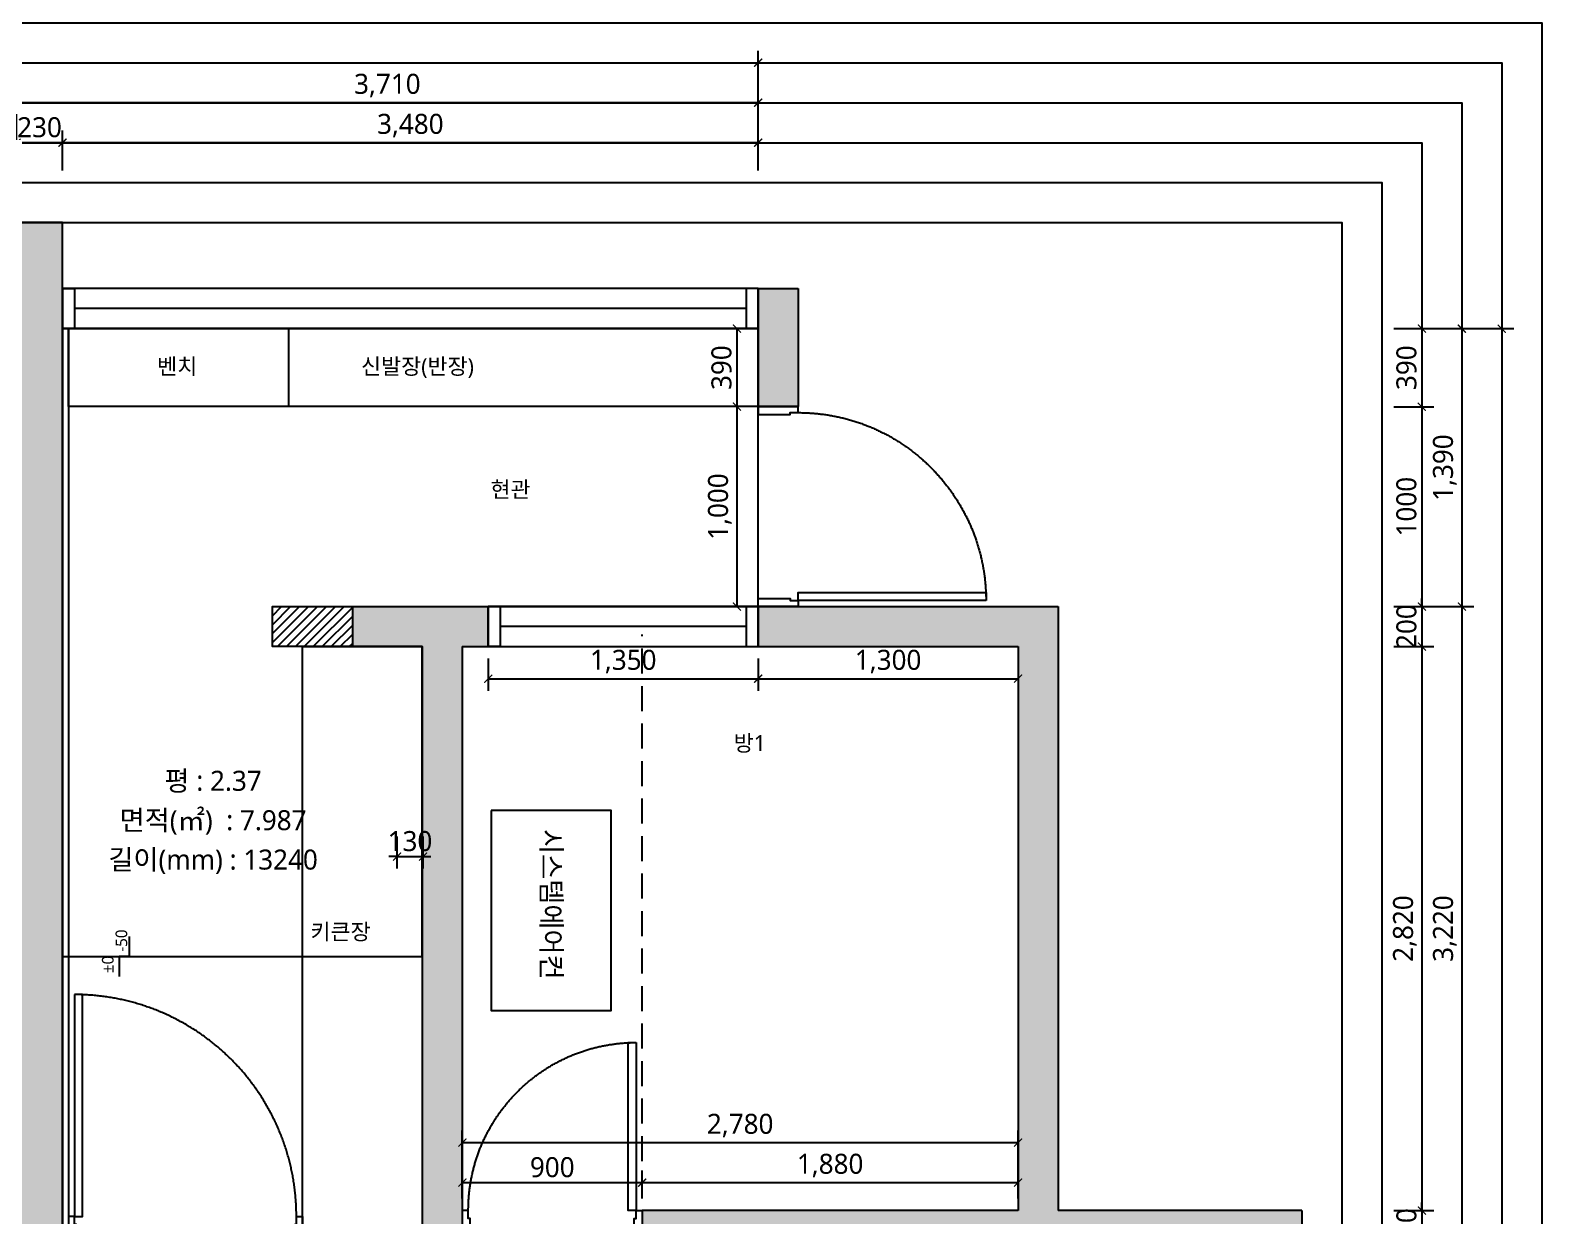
# Model space of a CAD drawing. Header units: millimetres. Extents: x 512 to 764439, y -71 to 559481.
# Drawn here: x 304605 to 312167, y 278694 to 284623 of the extents above; entities that cross this region are included whole.
import ezdxf
from ezdxf.enums import TextEntityAlignment as Align

# ---------------------------------------------------------------- set-up
doc = ezdxf.new("R2010")
doc.units = ezdxf.units.MM
doc.header["$LTSCALE"] = 50
doc.linetypes.add('CENTER2', pattern=[28.575, 19.05, -3.175, 3.175, -3.175])
doc.linetypes.add('HIDDEN2', pattern=[0.1875, 0.125, -0.0625])
for name, color, linetype in [('.', 8, 'Continuous'), ('DIM', 7, 'Continuous'), ('fur', 6, 'Continuous'), ('ha', 8, 'Continuous'), ('hid', 8, 'HIDDEN2'), ('red', 10, 'Continuous'), ('wall', 2, 'Continuous'), ('wall2', 3, 'Continuous'), ('win', 4, 'Continuous'), ('목공', 124, 'Continuous')]:
    doc.layers.add(name, color=color, linetype=linetype)
doc.layers.add('00', color=7, linetype='Continuous', lineweight=0)
doc.layers.add('text', color=7, linetype='Continuous', lineweight=0)
doc.layers.add('purge', color=190, linetype='Continuous', plot=False)
doc.styles.add('N 맑은고딕', font='malgun.ttf')
doc.styles.add('맑은 고딕', font='malgun.ttf')
doc.dimstyles.new('DH IN40', dxfattribs={"dimscale": 40, "dimtxt": 2.5, "dimasz": 1, "dimexe": 1.5, "dimexo": 1.5, "dimtad": 1, "dimdec": 7, "dimlunit": 6, "dimtxsty": '맑은 고딕', "dimblk": 'ARCHTICK', "dimcen": 2.5, "dimclrd": 256, "dimclre": 256, "dimclrt": 256, "dimadec": 0, "dimazin": 0, "dimtfac": 1, "dimtdec": 7, "dimtix": 1, "dimtmove": 0, "dimatfit": 3, "dimldrblk": 'ARCHTICK', "dimfxl": 1, "dimtfillclr": 1, "dimlwd": -1, "dimlwe": -1, "dimarcsym": 0})

# ---------------------------------------------------------------- blocks, each defined once
blk = doc.blocks.new('*U6')
at = {"layer": 'win', "linetype": 'Continuous', "transparency": 33554687}
for points in [[(30, 1140), (30, 200), (70, 200), (70, 1140)], [(0, 200), (0, 0), (40, 0), (40, 160), (30, 160), (30, 200)], [(1000, 200), (1000, 0), (960, 0), (960, 160), (970, 160), (970, 200)]]:
    blk.add_lwpolyline(points, close=True, dxfattribs=at)
at = {"layer": 'win', "linetype": 'CENTER2', "ltscale": 20, "transparency": 33554687}
blk.add_arc((30, 200), 940, 0, 90, dxfattribs=at)
blk = doc.blocks.new('*U8')
at = {"layer": 'win', "linetype": 'Continuous'}
blk.add_line((60, 100), (3420, 100), dxfattribs=at)
for points in [[(0, 0), (3480, 0), (3480, 200), (0, 200)], [(0, 0), (60, 0), (60, 200), (0, 200)], [(3480, 0), (3420, 0), (3420, 200), (3480, 200)]]:
    blk.add_lwpolyline(points, close=True, dxfattribs=at)
blk = doc.blocks.new('*U9')
at = {"layer": 'win', "linetype": 'Continuous'}
blk.add_line((60, 100), (1290, 100), dxfattribs=at)
for points in [[(0, 0), (1350, 0), (1350, 200), (0, 200)], [(0, 0), (60, 0), (60, 200), (0, 200)], [(1350, 0), (1290, 0), (1290, 200), (1350, 200)]]:
    blk.add_lwpolyline(points, close=True, dxfattribs=at)
blk = doc.blocks.new('*U770')
at = {"layer": 'win', "linetype": 'Continuous', "transparency": 33554687}
for points in [[(30, 1040), (30, 200), (70, 200), (70, 1040)], [(0, 200), (0, -30), (40, -30), (40, 160), (30, 160), (30, 200)], [(900, 200), (900, -30), (860, -30), (860, 160), (870, 160), (870, 200)]]:
    blk.add_lwpolyline(points, close=True, dxfattribs=at)
at = {"layer": 'win', "linetype": 'CENTER2', "ltscale": 20, "transparency": 33554687}
blk.add_arc((30, 200), 840, 0, 90, dxfattribs=at)
blk = doc.blocks.new('qussdfoiashfoi')
at = {"layer": 'ha', "linetype": 'Continuous'}
h = blk.add_hatch(color=256, dxfattribs=at)
h.dxf.hatch_style = 1
h.paths.add_polyline_path([(167853.5, 39235.2), (167853.5, 39565.2), (167623.5, 39565.2), (167623.5, 34425.2), (167853.5, 34425.2)])
h.paths.add_polyline_path([(166703.5, 38065.2), (165363.5, 38065.2), (165363.5, 37865.2), (166703.5, 37865.2)])
h.paths.add_polyline_path([(164463.5, 38065.2), (163453.5, 38065.2), (163453.5, 37035.2), (162123.5, 37035.2), (162123.5, 39365.2), (163323.5, 39365.2), (163323.5, 39565.2), (161923.5, 39565.2), (161923.5, 36255.2), (160823.5, 36255.2), (160823.5, 34875.2), (161023.5, 34875.2), (161023.5, 36055.2), (163483.5, 36055.2), (163483.5, 34735.2), (163253.5, 34735.2), (163253.5, 34555.2), (163513.5, 34555.2), (164353.5, 34555.2), (164353.5, 34735.2), (163653.5, 34735.2), (163653.5, 37865.2), (164463.5, 37865.2)])
h.paths.add_polyline_path([(163253.5, 36835.2), (163253.5, 36255.2), (162123.5, 36255.2), (162123.5, 36835.2)], flags=16)
h.paths.add_polyline_path([(163453.5, 33275.2), (163453.5, 33635.2), (163253.5, 33635.2), (163253.5, 33275.2), (162273.5, 33275.2), (162273.5, 33075.2), (163453.5, 33075.2)])
h.paths.add_polyline_path([(161373.5, 33275.2), (161023.5, 33275.2), (161023.5, 34315.2), (160823.5, 34315.2), (160823.5, 33275.2), (159913.5, 33275.2), (159913.5, 27845.2), (162303.5, 27845.2), (162303.5, 28905.2), (161883.5, 28905.2), (161883.5, 29425.2), (162383.5, 29425.2), (162383.5, 29625.2), (161663.5, 29625.2), (161663.5, 29425.2), (161663.5, 28045.2), (160113.5, 28045.2), (160113.5, 29425.2), (160883.5, 29425.2), (160883.5, 29625.2), (160233.5, 29625.2), (160233.5, 33075.2), (161023.5, 33075.2), (161373.5, 33075.2)])
h.paths.add_polyline_path([(164683.5, 33275.2), (164453.5, 33275.2), (164453.5, 29325.2), (164683.5, 29325.2)])
h.paths.add_polyline_path([(164683.5, 28375.2), (164483.5, 28375.2), (164483.5, 28285.2), (163813.5, 28285.2), (163813.5, 28085.2), (164483.5, 28085.2), (164483.5, 27845.2), (164683.5, 27845.2)])
h.paths.add_polyline_path([(169863.5, 32950.2), (169663.5, 32950.2), (169663.5, 29290.2), (169863.5, 29290.2), (169863.5, 29365.2), (170413.5, 29365.2), (170413.5, 29565.2), (169863.5, 29565.2)])
h.paths.add_polyline_path([(170523.5, 28245.2), (169863.5, 28245.2), (169863.5, 28400.2), (169663.5, 28400.2), (169663.5, 27845.2), (169863.5, 27845.2), (169863.5, 28045.2), (170523.5, 28045.2)])
h.paths.add_polyline_path([(174253.5, 32865.2), (174053.5, 32865.2), (174053.5, 34625.2), (172833.5, 34625.2), (172833.5, 37645.2), (171333.5, 37645.2), (171333.5, 37445.2), (172633.5, 37445.2), (172633.5, 34625.2), (170753.5, 34625.2), (170753.5, 34425.2), (170753.5, 33665.2), (170953.5, 33665.2), (170953.5, 34425.2), (173853.5, 34425.2), (173853.5, 32865.2), (173143.5, 32865.2), (170953.5, 32865.2), (170753.5, 32865.2), (170753.5, 32665.2), (174053.5, 32665.2), (174053.5, 29565.2), (172873.5, 29565.2), (172873.5, 29365.2), (174123.5, 29365.2), (174123.5, 28245.2), (172873.5, 28245.2), (172873.5, 28045.2), (174253.5, 28045.2)])
h.paths.add_polyline_path([(169853.5, 37445.2), (169983.5, 37445.2), (169983.5, 37645.2), (169303.5, 37645.2), (169303.5, 37445.2), (169653.5, 37445.2), (169653.5, 34425.2), (169853.5, 34425.2)])
h.paths.add_polyline_path([(171533.5, 39235.2), (171333.5, 39235.2), (171333.5, 38645.2), (171533.5, 38645.2)])
at = {"layer": 'hid', "ltscale": 20}
blk.add_line((170753.5, 34685.2), (170753.5, 37505.2), dxfattribs=at)
blk.add_line((170753.5, 34685.2), (170753.5, 37505.2), dxfattribs=at)
at = {"layer": 'wall'}
for p, q in [((167853.5, 39565.2), (167623.5, 39565.2)), ((167853.5, 39235.2), (167853.5, 39565.2)), ((167853.5, 39235.2), (167853.5, 34425.2)), ((171333.5, 39235.2), (171333.5, 38645.2)), ((171333.5, 39235.2), (171533.5, 39235.2)), ((171533.5, 39235.2), (171533.5, 38645.2)), ((171333.5, 38645.2), (171533.5, 38645.2)), ((169303.5, 37645.2), (169983.5, 37645.2)), ((169303.5, 37645.2), (169303.5, 37445.2)), ((169983.5, 37645.2), (169983.5, 37445.2)), ((171333.5, 37645.2), (172833.5, 37645.2)), ((171333.5, 37645.2), (171333.5, 37445.2)), ((172833.5, 37645.2), (172833.5, 34625.2)), ((169303.5, 37445.2), (169653.5, 37445.2)), ((169653.5, 37445.2), (169653.5, 34425.2)), ((169853.5, 37445.2), (169983.5, 37445.2)), ((169853.5, 37445.2), (169853.5, 34425.2)), ((169853.5, 37445.2), (169983.5, 37445.2)), ((171333.5, 37445.2), (171533.5, 37445.2)), ((171333.5, 37445.2), (172633.5, 37445.2)), ((172633.5, 37445.2), (172633.5, 34625.2)), ((172633.5, 34625.2), (170753.5, 34625.2)), ((170753.5, 34625.2), (170753.5, 34425.2)), ((174053.5, 34625.2), (172833.5, 34625.2)), ((174053.5, 34625.2), (174053.5, 32865.2))]:
    blk.add_line(p, q, dxfattribs=at)
blk = doc.blocks.new('1232144')
at = {"layer": 'red', "linetype": 'Continuous'}
blk.add_lwpolyline([(363577.2, 262665.7), (364577.2, 262665.7), (364577.2, 263265.7), (363577.2, 263265.7)], close=True, dxfattribs=at)
at = {"layer": 'text', "insert": (363669.9, 263016.7), "char_height": 100, "attachment_point": 1, "style": 'N 맑은고딕'}
blk.add_mtext_dynamic_manual_height_columns('시스템에어컨', width=3739.844, gutter_width=747, heights=[0], dxfattribs=at)
blk = doc.blocks.new('*U51')
at = {"layer": 'win', "linetype": 'Continuous', "transparency": 33554687}
for points in [[(30, 1310), (30, 200), (70, 200), (70, 1310)], [(0, 200), (0, 0), (40, 0), (40, 160), (30, 160), (30, 200)], [(1170, 200), (1170, 0), (1130, 0), (1130, 160), (1140, 160), (1140, 200)]]:
    blk.add_lwpolyline(points, close=True, dxfattribs=at)
at = {"layer": 'win', "linetype": 'CENTER2', "ltscale": 20, "transparency": 33554687}
blk.add_arc((30, 200), 1110, 0, 90, dxfattribs=at)
blk = doc.blocks.new('_ArchTick')
at = {"color": 0, "linetype": 'ByBlock', "const_width": 0.15}
blk.add_lwpolyline([(-0.5, -0.5), (0.5, 0.5)], dxfattribs=at)
blk = doc.blocks.new('*D852')
at = {"layer": 'Defpoints', "color": 0, "linetype": 'Continuous', "transparency": 16777216}
for p in [(308246.6, 282740.4), (308140, 281740.4), (308246.6, 281740.4)]:
    blk.add_point(p, dxfattribs=at)
at = {"layer": 'DIM', "transparency": 16777216}
for p, q in [((308186.6, 282740.4), (308080, 282740.4)), ((308140, 282740.4), (308140, 281740.4)), ((308186.6, 281740.4), (308080, 281740.4))]:
    blk.add_line(p, q, dxfattribs=at)
at = {"layer": 'DIM', "linetype": 'Continuous', "transparency": 16777216, "xscale": 40, "yscale": 40, "zscale": 40}
for p, rotation in [((308140, 282740.4), 90), ((308140, 281740.4), 270)]:
    blk.add_blockref('_ArchTick', p, dxfattribs=dict(at, rotation=rotation))
at = {"layer": 'DIM', "linetype": 'Continuous', "transparency": 16777216, "insert": (308054.7, 282240.4), "char_height": 100, "attachment_point": 5, "rotation": 90, "style": '맑은 고딕'}
blk.add_mtext('1,000', dxfattribs=at)
blk = doc.blocks.new('*D865')
at = {"layer": 'Defpoints', "color": 0, "linetype": 'Continuous', "transparency": 16777216}
for p in [(304766.6, 284060.4), (304536.6, 283860.4), (304766.6, 283860.4)]:
    blk.add_point(p, dxfattribs=at)
at = {"layer": 'DIM', "transparency": 16777216}
for p, q in [((304536.6, 283920.4), (304536.6, 284120.4)), ((304766.6, 283920.4), (304766.6, 284120.4)), ((304536.6, 284060.4), (304496.6, 284060.4)), ((304536.6, 284060.4), (304766.6, 284060.4)), ((304766.6, 284060.4), (304806.6, 284060.4))]:
    blk.add_line(p, q, dxfattribs=at)
at = {"layer": 'DIM', "linetype": 'Continuous', "transparency": 16777216, "xscale": 40, "yscale": 40, "zscale": 40}
blk.add_blockref('_ArchTick', (304536.6, 284060.4), dxfattribs=at)
at = {"layer": 'DIM', "linetype": 'Continuous', "transparency": 16777216, "xscale": 40, "yscale": 40, "zscale": 40, "rotation": 180}
blk.add_blockref('_ArchTick', (304766.6, 284060.4), dxfattribs=at)
at = {"layer": 'DIM', "linetype": 'Continuous', "transparency": 16777216, "insert": (304651.6, 284137), "char_height": 100, "attachment_point": 5, "style": '맑은 고딕'}
blk.add_mtext('230', dxfattribs=at)
blk = doc.blocks.new('*D866')
at = {"layer": 'Defpoints', "color": 0, "linetype": 'Continuous', "transparency": 16777216}
for p in [(308246.6, 284060.4), (304766.6, 283860.4), (308246.6, 283860.4)]:
    blk.add_point(p, dxfattribs=at)
at = {"layer": 'DIM', "transparency": 16777216}
for p, q in [((304766.6, 283920.4), (304766.6, 284120.4)), ((308246.6, 283920.4), (308246.6, 284120.4)), ((304766.6, 284060.4), (308246.6, 284060.4))]:
    blk.add_line(p, q, dxfattribs=at)
at = {"layer": 'DIM', "linetype": 'Continuous', "transparency": 16777216, "xscale": 40, "yscale": 40, "zscale": 40, "rotation": 180}
blk.add_blockref('_ArchTick', (304766.6, 284060.4), dxfattribs=at)
at = {"layer": 'DIM', "linetype": 'Continuous', "transparency": 16777216, "xscale": 40, "yscale": 40, "zscale": 40}
blk.add_blockref('_ArchTick', (308246.6, 284060.4), dxfattribs=at)
at = {"layer": 'DIM', "linetype": 'Continuous', "transparency": 16777216, "insert": (306506.6, 284145.4), "char_height": 100, "attachment_point": 5, "style": '맑은 고딕'}
blk.add_mtext('3,480', dxfattribs=at)
blk = doc.blocks.new('*D868')
at = {"layer": 'Defpoints', "color": 0, "linetype": 'Continuous', "transparency": 16777216}
for p in [(304536.6, 284260.4), (304536.6, 283860.4), (308246.6, 283860.4)]:
    blk.add_point(p, dxfattribs=at)
at = {"layer": 'DIM', "transparency": 16777216}
for p, q in [((304536.6, 283920.4), (304536.6, 284320.4)), ((308246.6, 283920.4), (308246.6, 284320.4)), ((308246.6, 284260.4), (304536.6, 284260.4))]:
    blk.add_line(p, q, dxfattribs=at)
at = {"layer": 'DIM', "linetype": 'Continuous', "transparency": 16777216, "xscale": 40, "yscale": 40, "zscale": 40, "rotation": 180}
blk.add_blockref('_ArchTick', (304536.6, 284260.4), dxfattribs=at)
at = {"layer": 'DIM', "linetype": 'Continuous', "transparency": 16777216, "xscale": 40, "yscale": 40, "zscale": 40}
blk.add_blockref('_ArchTick', (308246.6, 284260.4), dxfattribs=at)
at = {"layer": 'DIM', "linetype": 'Continuous', "transparency": 16777216, "insert": (306391.6, 284345.7), "char_height": 100, "attachment_point": 5, "style": '맑은 고딕'}
blk.add_mtext('3,710', dxfattribs=at)
blk = doc.blocks.new('*D869')
at = {"layer": 'Defpoints', "color": 0, "linetype": 'Continuous', "transparency": 16777216}
for p in [(308246.6, 284460.4), (299036.6, 283860.4), (308246.6, 283860.4)]:
    blk.add_point(p, dxfattribs=at)
at = {"layer": 'DIM', "transparency": 16777216}
for p, q in [((299036.6, 283920.4), (299036.6, 284520.4)), ((308246.6, 283920.4), (308246.6, 284520.4)), ((299036.6, 284460.4), (308246.6, 284460.4))]:
    blk.add_line(p, q, dxfattribs=at)
at = {"layer": 'DIM', "linetype": 'Continuous', "transparency": 16777216, "xscale": 40, "yscale": 40, "zscale": 40, "rotation": 180}
blk.add_blockref('_ArchTick', (299036.6, 284460.4), dxfattribs=at)
at = {"layer": 'DIM', "linetype": 'Continuous', "transparency": 16777216, "xscale": 40, "yscale": 40, "zscale": 40}
blk.add_blockref('_ArchTick', (308246.6, 284460.4), dxfattribs=at)
at = {"layer": 'DIM', "linetype": 'Continuous', "transparency": 16777216, "insert": (303641.6, 284545.7), "char_height": 100, "attachment_point": 5, "style": '맑은 고딕'}
blk.add_mtext('9,210', dxfattribs=at)
blk = doc.blocks.new('*D894')
at = {"layer": 'Defpoints', "color": 0, "linetype": 'Continuous', "transparency": 16777216}
for p in [(311366.6, 283130.4), (311366.6, 282740), (311566.6, 282740)]:
    blk.add_point(p, dxfattribs=at)
at = {"layer": 'DIM', "transparency": 16777216}
for p, q in [((311426.6, 283130.4), (311626.6, 283130.4)), ((311566.6, 283130.4), (311566.6, 282740)), ((311426.6, 282740), (311626.6, 282740))]:
    blk.add_line(p, q, dxfattribs=at)
at = {"layer": 'DIM', "linetype": 'Continuous', "transparency": 16777216, "xscale": 40, "yscale": 40, "zscale": 40}
for p, rotation in [((311566.6, 283130.4), 90), ((311566.6, 282740), 270)]:
    blk.add_blockref('_ArchTick', p, dxfattribs=dict(at, rotation=rotation))
at = {"layer": 'DIM', "linetype": 'Continuous', "transparency": 16777216, "insert": (311489.9, 282935.2), "char_height": 100, "attachment_point": 5, "rotation": 90, "style": '맑은 고딕'}
blk.add_mtext('390', dxfattribs=at)
blk = doc.blocks.new('*D895')
at = {"layer": 'Defpoints', "color": 0, "linetype": 'Continuous', "transparency": 16777216}
for p in [(311366.6, 282740), (311366.6, 281740.4), (311566.6, 281740.4)]:
    blk.add_point(p, dxfattribs=at)
at = {"layer": 'DIM', "transparency": 16777216}
for p, q in [((311426.6, 282740), (311626.6, 282740)), ((311566.6, 282740), (311566.6, 281740.4)), ((311426.6, 281740.4), (311626.6, 281740.4))]:
    blk.add_line(p, q, dxfattribs=at)
at = {"layer": 'DIM', "linetype": 'Continuous', "transparency": 16777216, "xscale": 40, "yscale": 40, "zscale": 40}
for p, rotation in [((311566.6, 282740), 90), ((311566.6, 281740.4), 270)]:
    blk.add_blockref('_ArchTick', p, dxfattribs=dict(at, rotation=rotation))
at = {"layer": 'DIM', "linetype": 'Continuous', "transparency": 16777216, "insert": (311489.7, 282240.2), "char_height": 100, "attachment_point": 5, "rotation": 90, "style": '맑은 고딕'}
blk.add_mtext('1000', dxfattribs=at)
blk = doc.blocks.new('*D896')
at = {"layer": 'Defpoints', "color": 0, "linetype": 'Continuous', "transparency": 16777216}
for p in [(311366.6, 281740.4), (311366.6, 281540.4), (311566.6, 281540.4)]:
    blk.add_point(p, dxfattribs=at)
at = {"layer": 'DIM', "transparency": 16777216}
for p, q in [((311566.6, 281740.4), (311566.6, 281780.4)), ((311426.6, 281740.4), (311626.6, 281740.4)), ((311566.6, 281740.4), (311566.6, 281540.4)), ((311426.6, 281540.4), (311626.6, 281540.4)), ((311566.6, 281540.4), (311566.6, 281500.4))]:
    blk.add_line(p, q, dxfattribs=at)
at = {"layer": 'DIM', "linetype": 'Continuous', "transparency": 16777216, "xscale": 40, "yscale": 40, "zscale": 40}
for p, rotation in [((311566.6, 281740.4), 270), ((311566.6, 281540.4), 90)]:
    blk.add_blockref('_ArchTick', p, dxfattribs=dict(at, rotation=rotation))
at = {"layer": 'DIM', "linetype": 'Continuous', "transparency": 16777216, "insert": (311489.9, 281640.4), "char_height": 100, "attachment_point": 5, "rotation": 90, "style": '맑은 고딕'}
blk.add_mtext('200', dxfattribs=at)
blk = doc.blocks.new('*D897')
at = {"layer": 'Defpoints', "color": 0, "linetype": 'Continuous', "transparency": 16777216}
for p in [(311366.6, 281540.4), (311366.6, 278720.4), (311566.6, 278720.4)]:
    blk.add_point(p, dxfattribs=at)
at = {"layer": 'DIM', "transparency": 16777216}
for p, q in [((311426.6, 281540.4), (311626.6, 281540.4)), ((311566.6, 281540.4), (311566.6, 278720.4)), ((311426.6, 278720.4), (311626.6, 278720.4))]:
    blk.add_line(p, q, dxfattribs=at)
at = {"layer": 'DIM', "linetype": 'Continuous', "transparency": 16777216, "xscale": 40, "yscale": 40, "zscale": 40}
for p, rotation in [((311566.6, 281540.4), 90), ((311566.6, 278720.4), 270)]:
    blk.add_blockref('_ArchTick', p, dxfattribs=dict(at, rotation=rotation))
at = {"layer": 'DIM', "linetype": 'Continuous', "transparency": 16777216, "insert": (311481.5, 280130.4), "char_height": 100, "attachment_point": 5, "rotation": 90, "style": '맑은 고딕'}
blk.add_mtext('2,820', dxfattribs=at)
blk = doc.blocks.new('*D898')
at = {"layer": 'Defpoints', "color": 0, "linetype": 'Continuous', "transparency": 16777216}
for p in [(311366.6, 278720.4), (311366.6, 278520.4), (311566.6, 278520.4)]:
    blk.add_point(p, dxfattribs=at)
at = {"layer": 'DIM', "transparency": 16777216}
for p, q in [((311426.6, 278720.4), (311626.6, 278720.4)), ((311566.6, 278720.4), (311566.6, 278760.4)), ((311566.6, 278720.4), (311566.6, 278520.4)), ((311426.6, 278520.4), (311626.6, 278520.4)), ((311566.6, 278520.4), (311566.6, 278480.4))]:
    blk.add_line(p, q, dxfattribs=at)
at = {"layer": 'DIM', "linetype": 'Continuous', "transparency": 16777216, "xscale": 40, "yscale": 40, "zscale": 40}
for p, rotation in [((311566.6, 278720.4), 270), ((311566.6, 278520.4), 90)]:
    blk.add_blockref('_ArchTick', p, dxfattribs=dict(at, rotation=rotation))
at = {"layer": 'DIM', "linetype": 'Continuous', "transparency": 16777216, "insert": (311489.9, 278620.4), "char_height": 100, "attachment_point": 5, "rotation": 90, "style": '맑은 고딕'}
blk.add_mtext('200', dxfattribs=at)
blk = doc.blocks.new('*D904')
at = {"layer": 'Defpoints', "color": 0, "linetype": 'Continuous', "transparency": 16777216}
for p in [(311366.6, 283130.4), (311366.6, 281740.4), (311766.6, 281740.4)]:
    blk.add_point(p, dxfattribs=at)
at = {"layer": 'DIM', "transparency": 16777216}
for p, q in [((311426.6, 283130.4), (311826.6, 283130.4)), ((311766.6, 283130.4), (311766.6, 281740.4)), ((311426.6, 281740.4), (311826.6, 281740.4))]:
    blk.add_line(p, q, dxfattribs=at)
at = {"layer": 'DIM', "linetype": 'Continuous', "transparency": 16777216, "xscale": 40, "yscale": 40, "zscale": 40}
for p, rotation in [((311766.6, 283130.4), 90), ((311766.6, 281740.4), 270)]:
    blk.add_blockref('_ArchTick', p, dxfattribs=dict(at, rotation=rotation))
at = {"layer": 'DIM', "linetype": 'Continuous', "transparency": 16777216, "insert": (311681.3, 282435.4), "char_height": 100, "attachment_point": 5, "rotation": 90, "style": '맑은 고딕'}
blk.add_mtext('1,390', dxfattribs=at)
blk = doc.blocks.new('*D905')
at = {"layer": 'Defpoints', "color": 0, "linetype": 'Continuous', "transparency": 16777216}
for p in [(311366.6, 281740.4), (311366.6, 278520.4), (311766.6, 278520.4)]:
    blk.add_point(p, dxfattribs=at)
at = {"layer": 'DIM', "transparency": 16777216}
for p, q in [((311426.6, 281740.4), (311826.6, 281740.4)), ((311766.6, 281740.4), (311766.6, 278520.4)), ((311426.6, 278520.4), (311826.6, 278520.4))]:
    blk.add_line(p, q, dxfattribs=at)
at = {"layer": 'DIM', "linetype": 'Continuous', "transparency": 16777216, "xscale": 40, "yscale": 40, "zscale": 40}
for p, rotation in [((311766.6, 281740.4), 90), ((311766.6, 278520.4), 270)]:
    blk.add_blockref('_ArchTick', p, dxfattribs=dict(at, rotation=rotation))
at = {"layer": 'DIM', "linetype": 'Continuous', "transparency": 16777216, "insert": (311681.5, 280130.4), "char_height": 100, "attachment_point": 5, "rotation": 90, "style": '맑은 고딕'}
blk.add_mtext('3,220', dxfattribs=at)
blk = doc.blocks.new('*D906')
at = {"layer": 'Defpoints', "color": 0, "linetype": 'Continuous', "transparency": 16777216}
for p in [(311566.6, 283130.4), (311566.6, 272340.4), (311966.6, 272340.4)]:
    blk.add_point(p, dxfattribs=at)
at = {"layer": 'DIM', "transparency": 16777216}
for p, q in [((311626.6, 283130.4), (312026.6, 283130.4)), ((311966.6, 283130.4), (311966.6, 272340.4)), ((311626.6, 272340.4), (312026.6, 272340.4))]:
    blk.add_line(p, q, dxfattribs=at)
at = {"layer": 'DIM', "linetype": 'Continuous', "transparency": 16777216, "xscale": 40, "yscale": 40, "zscale": 40}
for p, rotation in [((311966.6, 283130.4), 90), ((311966.6, 272340.4), 270)]:
    blk.add_blockref('_ArchTick', p, dxfattribs=dict(at, rotation=rotation))
at = {"layer": 'DIM', "linetype": 'Continuous', "transparency": 16777216, "insert": (311881.3, 277735.4), "char_height": 100, "attachment_point": 5, "rotation": 90, "style": '맑은 고딕'}
blk.add_mtext('10,790', dxfattribs=at)
blk = doc.blocks.new('*D909')
at = {"layer": 'Defpoints', "color": 0, "linetype": 'Continuous', "transparency": 16777216}
for p in [(308246.6, 283130.4), (308140, 282740.4), (308246.6, 282740.4)]:
    blk.add_point(p, dxfattribs=at)
at = {"layer": 'DIM', "transparency": 16777216}
for p, q in [((308186.6, 283130.4), (308080, 283130.4)), ((308140, 283130.4), (308140, 282740.4)), ((308186.6, 282740.4), (308080, 282740.4))]:
    blk.add_line(p, q, dxfattribs=at)
at = {"layer": 'DIM', "linetype": 'Continuous', "transparency": 16777216, "xscale": 40, "yscale": 40, "zscale": 40}
for p, rotation in [((308140, 283130.4), 90), ((308140, 282740.4), 270)]:
    blk.add_blockref('_ArchTick', p, dxfattribs=dict(at, rotation=rotation))
at = {"layer": 'DIM', "linetype": 'Continuous', "transparency": 16777216, "insert": (308063.3, 282935.4), "char_height": 100, "attachment_point": 5, "rotation": 90, "style": '맑은 고딕'}
blk.add_mtext('390', dxfattribs=at)
blk = doc.blocks.new('*D910')
at = {"layer": 'Defpoints', "color": 0, "linetype": 'Continuous', "transparency": 16777216}
for p in [(307666.6, 278860), (306766.6, 278720.4), (307666.6, 278720.4)]:
    blk.add_point(p, dxfattribs=at)
at = {"layer": 'DIM', "transparency": 16777216}
for p, q in [((306766.6, 278780.4), (306766.6, 278920)), ((307666.6, 278780.4), (307666.6, 278920)), ((306766.6, 278860), (307666.6, 278860))]:
    blk.add_line(p, q, dxfattribs=at)
at = {"layer": 'DIM', "linetype": 'Continuous', "transparency": 16777216, "xscale": 40, "yscale": 40, "zscale": 40, "rotation": 180}
blk.add_blockref('_ArchTick', (306766.6, 278860), dxfattribs=at)
at = {"layer": 'DIM', "linetype": 'Continuous', "transparency": 16777216, "xscale": 40, "yscale": 40, "zscale": 40}
blk.add_blockref('_ArchTick', (307666.6, 278860), dxfattribs=at)
at = {"layer": 'DIM', "linetype": 'Continuous', "transparency": 16777216, "insert": (307216.6, 278936.7), "char_height": 100, "attachment_point": 5, "style": '맑은 고딕'}
blk.add_mtext('900', dxfattribs=at)
blk = doc.blocks.new('*D911')
at = {"layer": 'Defpoints', "color": 0, "linetype": 'Continuous', "transparency": 16777216}
for p in [(309546.6, 278860), (307666.6, 278720.4), (309546.6, 278720.4)]:
    blk.add_point(p, dxfattribs=at)
at = {"layer": 'DIM', "transparency": 16777216}
for p, q in [((307666.6, 278780.4), (307666.6, 278920)), ((309546.6, 278780.4), (309546.6, 278920)), ((307666.6, 278860), (309546.6, 278860))]:
    blk.add_line(p, q, dxfattribs=at)
at = {"layer": 'DIM', "linetype": 'Continuous', "transparency": 16777216, "xscale": 40, "yscale": 40, "zscale": 40, "rotation": 180}
blk.add_blockref('_ArchTick', (307666.6, 278860), dxfattribs=at)
at = {"layer": 'DIM', "linetype": 'Continuous', "transparency": 16777216, "xscale": 40, "yscale": 40, "zscale": 40}
blk.add_blockref('_ArchTick', (309546.6, 278860), dxfattribs=at)
at = {"layer": 'DIM', "linetype": 'Continuous', "transparency": 16777216, "insert": (308606.6, 278945.3), "char_height": 100, "attachment_point": 5, "style": '맑은 고딕'}
blk.add_mtext('1,880', dxfattribs=at)
blk = doc.blocks.new('*D912')
at = {"layer": 'Defpoints', "color": 0, "linetype": 'Continuous', "transparency": 16777216}
for p in [(309546.6, 279060), (306766.6, 278720.4), (309546.6, 278720.4)]:
    blk.add_point(p, dxfattribs=at)
at = {"layer": 'DIM', "transparency": 16777216}
for p, q in [((306766.6, 278780.4), (306766.6, 279120)), ((309546.6, 278780.4), (309546.6, 279120)), ((306766.6, 279060), (309546.6, 279060))]:
    blk.add_line(p, q, dxfattribs=at)
at = {"layer": 'DIM', "linetype": 'Continuous', "transparency": 16777216, "xscale": 40, "yscale": 40, "zscale": 40, "rotation": 180}
blk.add_blockref('_ArchTick', (306766.6, 279060), dxfattribs=at)
at = {"layer": 'DIM', "linetype": 'Continuous', "transparency": 16777216, "xscale": 40, "yscale": 40, "zscale": 40}
blk.add_blockref('_ArchTick', (309546.6, 279060), dxfattribs=at)
at = {"layer": 'DIM', "linetype": 'Continuous', "transparency": 16777216, "insert": (308156.6, 279145.1), "char_height": 100, "attachment_point": 5, "style": '맑은 고딕'}
blk.add_mtext('2,780', dxfattribs=at)
blk = doc.blocks.new('*D913')
at = {"layer": 'Defpoints', "color": 0, "linetype": 'Continuous', "transparency": 16777216}
for p in [(306439.8, 280650.7), (306569.8, 280650.7), (306569.8, 280490.4)]:
    blk.add_point(p, dxfattribs=at)
at = {"layer": 'DIM', "transparency": 16777216}
for p, q in [((306439.8, 280590.7), (306439.8, 280430.4)), ((306569.8, 280590.7), (306569.8, 280430.4)), ((306439.8, 280490.4), (306399.8, 280490.4)), ((306439.8, 280490.4), (306569.8, 280490.4)), ((306569.8, 280490.4), (306609.8, 280490.4))]:
    blk.add_line(p, q, dxfattribs=at)
at = {"layer": 'DIM', "linetype": 'Continuous', "transparency": 16777216, "xscale": 40, "yscale": 40, "zscale": 40}
blk.add_blockref('_ArchTick', (306439.8, 280490.4), dxfattribs=at)
at = {"layer": 'DIM', "linetype": 'Continuous', "transparency": 16777216, "xscale": 40, "yscale": 40, "zscale": 40, "rotation": 180}
blk.add_blockref('_ArchTick', (306569.8, 280490.4), dxfattribs=at)
at = {"layer": 'DIM', "linetype": 'Continuous', "transparency": 16777216, "insert": (306504.8, 280567.3), "char_height": 100, "attachment_point": 5, "style": '맑은 고딕'}
blk.add_mtext('130', dxfattribs=at)
blk = doc.blocks.new('*D914')
at = {"layer": 'Defpoints', "color": 0, "linetype": 'Continuous', "transparency": 16777216}
for p in [(306896.6, 281540.4), (308246.6, 281540.4), (308246.6, 281380)]:
    blk.add_point(p, dxfattribs=at)
at = {"layer": 'DIM', "transparency": 16777216}
for p, q in [((306896.6, 281480.4), (306896.6, 281320)), ((308246.6, 281480.4), (308246.6, 281320)), ((306896.6, 281380), (308246.6, 281380))]:
    blk.add_line(p, q, dxfattribs=at)
at = {"layer": 'DIM', "linetype": 'Continuous', "transparency": 16777216, "xscale": 40, "yscale": 40, "zscale": 40, "rotation": 180}
blk.add_blockref('_ArchTick', (306896.6, 281380), dxfattribs=at)
at = {"layer": 'DIM', "linetype": 'Continuous', "transparency": 16777216, "xscale": 40, "yscale": 40, "zscale": 40}
blk.add_blockref('_ArchTick', (308246.6, 281380), dxfattribs=at)
at = {"layer": 'DIM', "linetype": 'Continuous', "transparency": 16777216, "insert": (307571.6, 281465.3), "char_height": 100, "attachment_point": 5, "style": '맑은 고딕'}
blk.add_mtext('1,350', dxfattribs=at)
blk = doc.blocks.new('*D915')
at = {"layer": 'Defpoints', "color": 0, "linetype": 'Continuous', "transparency": 16777216}
for p in [(308246.6, 281540.4), (309546.6, 281540.4), (309546.6, 281380)]:
    blk.add_point(p, dxfattribs=at)
at = {"layer": 'DIM', "transparency": 16777216}
for p, q in [((308246.6, 281480.4), (308246.6, 281320)), ((309546.6, 281480.4), (309546.6, 281320)), ((308246.6, 281380), (309546.6, 281380))]:
    blk.add_line(p, q, dxfattribs=at)
at = {"layer": 'DIM', "linetype": 'Continuous', "transparency": 16777216, "xscale": 40, "yscale": 40, "zscale": 40, "rotation": 180}
blk.add_blockref('_ArchTick', (308246.6, 281380), dxfattribs=at)
at = {"layer": 'DIM', "linetype": 'Continuous', "transparency": 16777216, "xscale": 40, "yscale": 40, "zscale": 40}
blk.add_blockref('_ArchTick', (309546.6, 281380), dxfattribs=at)
at = {"layer": 'DIM', "linetype": 'Continuous', "transparency": 16777216, "insert": (308896.6, 281465.3), "char_height": 100, "attachment_point": 5, "style": '맑은 고딕'}
blk.add_mtext('1,300', dxfattribs=at)

msp = doc.modelspace()

# ---------------------------------------------------------------- hatches: boundary and pattern name
at = {"layer": '.', "linetype": 'Continuous', "true_color": 0x991b1e, "transparency": 33554559}
h = msp.add_hatch(dxfattribs=at)
h.set_pattern_fill('ANSI31', color=244, scale=10)
h.set_pattern_definition([(45, (-61314.15, 12269.408), (-22.4506403, 22.4506403), [])])
h.paths.add_polyline_path([(307666.5943044, 278520.37295821), (307636.5943044, 278520.37295821), (307636.5943044, 277760.37295821), (307666.5943044, 277760.37295821)])
h.paths.add_polyline_path([(306566.5943044, 278620.37295821), (305966.5943044, 278620.37295821), (305966.5943044, 278490.37295821), (306566.5943044, 278490.37295821)])
h.paths.add_polyline_path([(306766.5943044, 278520.37295821), (306566.5943044, 278520.37295821), (306566.5943044, 278490.37295821), (306766.5943044, 278490.37295821)])
h.paths.add_polyline_path([(304536.5943044, 278650.37295821), (304506.5943044, 278650.37295821), (304506.5943044, 278490.37295821), (304536.5943044, 278490.37295821)])
h.paths.add_polyline_path([(304766.5943044, 278520.37295821), (304536.5943044, 278520.37295821), (304536.5943044, 278490.37295821), (304766.5943044, 278490.37295821)])
h.paths.add_polyline_path([(304536.5943044, 278830.37295821), (304506.5943044, 278830.37295821), (304506.5943044, 278650.37295821), (304536.5943044, 278650.37295821)])
h.paths.add_polyline_path([(306216.5943044, 281740.37295821), (305816.5943044, 281740.37295821), (305816.5943044, 281540.37295821), (306216.5943044, 281540.37295821)])
h.paths.add_polyline_path([(310056.5943044, 278520.37295821), (309906.5943044, 278520.37295821), (309906.5943044, 277820.37295821), (310056.5943044, 277820.37295821)])

# ---------------------------------------------------------------- linework, layer by layer
at = {"layer": 'fur', "linetype": 'Continuous'}
for p, q in [((304796.5943044, 283130.37295821), (304796.5943044, 282740.37295821)), ((305896.5943044, 283130.37295821), (305896.5943044, 282740.37295821))]:
    msp.add_line(p, q, dxfattribs=at)
for points in [[(308246.5943044, 282740.37295821), (304796.5943044, 282740.37295821), (304796.5943044, 283130.37295821), (308246.5943044, 283130.37295821)], [(305966.5943044, 281540.37295821), (306566.5943044, 281540.37295821), (306566.5943044, 278620.37295821), (305966.5943044, 278620.37295821)]]:
    msp.add_lwpolyline(points, close=True, dxfattribs=at)
at = {"layer": 'hid', "linetype": 'Continuous'}
msp.add_line((304796.5943044, 279990.37295821), (305966.5943044, 279990.37295821), dxfattribs=at)
at = {"layer": 'purge', "linetype": 'Continuous'}
for points in [[(295826.5943044, 284660.37295821), (312166.5943044, 284660.37295821), (312166.5943044, 270940.37295821), (295826.5943044, 270940.37295821)], [(296026.5943044, 284460.37295821), (311966.5943044, 284460.37295821), (311966.5943044, 271140.37295821), (296026.5943044, 271140.37295821)], [(296226.5943044, 284260.37295821), (311766.5943044, 284260.37295821), (311766.5943044, 271340.37295821), (296226.5943044, 271340.37295821)], [(296426.5943044, 284060.37295821), (311566.5943044, 284060.37295821), (311566.5943044, 271540.37295821), (296426.5943044, 271540.37295821)], [(296626.5943044, 283860.37295821), (311366.5943044, 283860.37295821), (311366.5943044, 271740.37295821), (296626.5943044, 271740.37295821)], [(296826.5943044, 283660.37295821), (311166.5943044, 283660.37295821), (311166.5943044, 271940.37295821), (296826.5943044, 271940.37295821)]]:
    msp.add_lwpolyline(points, close=True, dxfattribs=at)
at = {"layer": 'red', "linetype": 'Continuous'}
msp.add_lwpolyline([(305099.62704179, 280090.37295821), (305099.62704179, 279990.37295821), (305049.62704179, 279990.37295821), (305049.62704179, 279890.37295821)], dxfattribs=at)
at = {"layer": 'wall2', "linetype": 'Continuous'}
msp.add_lwpolyline([(304796.5943044, 278490.37295821), (304766.5943044, 278490.37295821), (304766.5943044, 283130.37295821), (304796.5943044, 283130.37295821)], close=True, dxfattribs=at)
at = {"layer": '목공', "color": 85, "linetype": 'Continuous', "true_color": 0x58ba48}
msp.add_lwpolyline([(308246.5943044, 281740.37295821), (308246.5943044, 283130.37295821), (304766.5943044, 283130.37295821), (304766.5943044, 279990.37295821), (306566.5943044, 279990.37295821), (306566.5943044, 281540.37295821), (305816.5943044, 281540.37295821), (305816.5943044, 281740.37295821), (308246.5943044, 281740.37295821), (308246.5943044, 283130.37295821)], dxfattribs=at)

# ---------------------------------------------------------------- block references
at = {"layer": '00'}
msp.add_blockref('qussdfoiashfoi', (136913.05013024, 244095.19644856), dxfattribs=at)
at = {"layer": 'text', "rotation": 270}
msp.add_blockref('1232144', (44245.18849513, 644298.01734433), dxfattribs=at)
at = {"layer": 'win', "linetype": 'Continuous', "rotation": 180}
for name, p in [('*U8', (308246.5943044, 283330.37295821)), ('*U9', (308246.5943044, 281740.37295821))]:
    msp.add_blockref(name, p, dxfattribs=at)
at = {"layer": 'win', "linetype": 'Continuous', "xscale": -1, "rotation": 270}
msp.add_blockref('*U6', (308246.59430663, 281740.37293809), dxfattribs=at)
at = {"layer": 'win', "linetype": 'Continuous'}
msp.add_blockref('*U51', (304796.59428428, 278490.37296044), dxfattribs=at)
at = {"layer": 'win', "linetype": 'Continuous', "xscale": -1}
msp.add_blockref('*U770', (307666.59432452, 278520.37296044), dxfattribs=at)

# ---------------------------------------------------------------- texts
at = {"layer": 'text', "char_height": 80, "attachment_point": 1, "style": 'N 맑은고딕'}
for s, width, gutter_width, insert in [('벤치', 3739.8435210895, 746.99220336, (305240, 282981.95652174)), ('신발장(반장)', 3739.8435210895, 746.99220336, (306260, 282981.95652174)), ('현관', 3739.8435210895, 746.99220336, (306907.25113487, 282366.05488261)), ('방1', 3739.8435210895, 746.99220336, (308124.28916699, 281097.82492709)), ('키큰장', 2589.0878143029, 303.66652371, (306006.93274229, 280154.59505714))]:
    msp.add_mtext_dynamic_manual_height_columns(s, width=width, gutter_width=gutter_width, heights=[0], dxfattribs=dict(at, insert=insert))
at = {"layer": 'text', "char_height": 58.302888987, "attachment_point": 1, "rotation": 90, "style": 'N 맑은고딕'}
for s, insert in [('-50', (305031.98431824, 280014.60161249)), ('%%P0', (304963.8378189, 279907.71517261))]:
    msp.add_mtext_dynamic_manual_height_columns(s, width=523.6226723338, gutter_width=291.51444493, heights=[0], dxfattribs=dict(at, insert=insert))
at = {"layer": '목공', "color": 7, "linetype": 'Continuous', "style": 'N 맑은고딕'}
msp.add_text('평 : 2.37', height=100, dxfattribs=at).set_placement((305519.7829132, 280870.74591642), align=Align.MIDDLE)
at = {"layer": '목공', "color": 85, "linetype": 'Continuous', "true_color": 0x58ba48, "style": 'N 맑은고딕'}
for s, p in [('면적(㎡)  : 7.987', (305519.7829132, 280670.74591642)), ('길이(mm) : 13240', (305519.7829132, 280470.74591642))]:
    msp.add_text(s, height=100, dxfattribs=at).set_placement(p, align=Align.MIDDLE)

# ---------------------------------------------------------------- dimensions: what is measured, and where the dimension line sits
at = {"layer": 'DIM', "linetype": 'Continuous'}
for base, p1, p2, picture, middle in [((308246.5943044014, 284460.3729582117), (299036.5943044014, 283860.3729582117), (308246.5943044014, 283860.3729582117), '*D869', (303641.5943044014, 284545.6990451682)), ((304536.5943044014, 284260.3729582117), (308246.5943044014, 283860.3729582117), (304536.5943044014, 283860.3729582117), '*D868', (306391.5943044014, 284345.6990451682)), ((306569.7829132043, 280490.3729582118), (306439.7829132042, 280650.7459164236), (306569.7829132043, 280650.7459164236), '*D913', (306504.7829132043, 280567.3090995161)), ((309546.5943044014, 279060), (306766.5943044014, 278720.3729582118), (309546.5943044014, 278720.3729582119), '*D912', (308156.5943044014, 279145.0543478261)), ((307666.5943044014, 278860), (306766.5943044014, 278720.3729582118), (307666.5943044014, 278720.372958212), '*D910', (307216.5943044014, 278936.6644021739))]:
    dim = msp.add_linear_dim(base=base, p1=p1, p2=p2, dimstyle='DH IN40', dxfattribs=at)
    dim.commit()
    dim.dimension.update_dxf_attribs({"geometry": picture, "text_midpoint": middle})
for base, p1, p2, picture, middle in [((304766.5943044014, 284060.3729582117), (304536.5943044014, 283860.3729582117), (304766.5943044014, 283860.3729582117), '*D865', (304651.5943044014, 284137.0373603856)), ((308246.5943044014, 284060.3729582117), (304766.5943044014, 283860.3729582117), (308246.5943044014, 283860.3729582117), '*D866', (306506.5943044014, 284145.4273060378)), ((308246.5943044014, 281380), (306896.5943044014, 281540.3729582118), (308246.5943044014, 281540.3729582117), '*D914', (307571.5943044014, 281465.3260869565)), ((309546.5943044014, 281380), (308246.5943044014, 281540.3729582117), (309546.5943044014, 281540.3729582117), '*D915', (308896.5943044014, 281465.3260869565)), ((309546.5943044014, 278860), (307666.5943044014, 278720.372958212), (309546.5943044014, 278720.3729582118), '*D911', (308606.5943044014, 278945.3260869565))]:
    dim = msp.add_linear_dim(base=base, p1=p1, p2=p2, dimstyle='DH IN40', override={"dimtmove": 1}, dxfattribs=at)
    dim.commit()
    dim.dimension.update_dxf_attribs({"geometry": picture, "text_midpoint": middle})
for base, p1, p2, picture, middle in [((308140.0000000005, 282740.3729582119), (308246.5943044014, 283130.3729582117), (308246.5943044014, 282740.3729582118), '*D909', (308063.3355978266, 282935.3729582118)), ((311766.5943044018, 281740.3729582118), (311366.5943044014, 283130.3729582117), (311366.5943044014, 281740.3729582117), '*D904', (311681.2682174452, 282435.3729582117)), ((311966.5943044017, 272340.3729582119), (311566.5943044014, 283130.3729582117), (311566.5943044014, 272340.3729582118), '*D906', (311881.2682174451, 277735.3729582118)), ((308140.0000000002, 281740.3729582118), (308246.5943044014, 282740.3729582118), (308246.5943044014, 281740.3729582117), '*D852', (308054.6739130437, 282240.3729582118)), ((311766.5943044015, 278520.3729582119), (311366.5943044014, 281740.3729582117), (311366.5943044014, 278520.3729582118), '*D905', (311681.5399565754, 280130.3729582118))]:
    dim = msp.add_linear_dim(base=base, p1=p1, p2=p2, angle=90, dimstyle='DH IN40', dxfattribs=at)
    dim.commit()
    dim.dimension.update_dxf_attribs({"geometry": picture, "text_midpoint": middle})
dim = msp.add_linear_dim(base=(311566.5943044, 282740), p1=(311366.5943044, 283130.37295821), p2=(311366.5943044, 282740), angle=90, text='390', dimstyle='DH IN40', dxfattribs=at)
dim.commit()
dim.dimension.update_dxf_attribs({"geometry": '*D894', "text_midpoint": (311489.92990223, 282935.18647911)})
dim = msp.add_linear_dim(base=(311566.5943044, 281740.37295821), p1=(311366.5943044, 282740), p2=(311366.5943044, 281740.37295821), angle=90, text='1000', dimstyle='DH IN40', override={"dimtmove": 1}, dxfattribs=at)
dim.commit()
dim.dimension.update_dxf_attribs({"geometry": '*D895', "text_midpoint": (311489.6581631, 282240.18647911)})
for base, p1, p2, picture, middle in [((311566.5943044025, 281540.3729582118), (311366.5943044014, 281740.3729582117), (311366.5943044014, 281540.3729582117), '*D896', (311489.9299022286, 281640.3729582117)), ((311566.5943044027, 278720.3729582119), (311366.5943044014, 281540.3729582117), (311366.5943044014, 278720.3729582118), '*D897', (311481.5399565766, 280130.3729582118)), ((311566.5943044029, 278520.3729582119), (311366.5943044014, 278720.3729582118), (311366.5943044014, 278520.3729582118), '*D898', (311489.9299022291, 278620.3729582118))]:
    dim = msp.add_linear_dim(base=base, p1=p1, p2=p2, angle=90, dimstyle='DH IN40', override={"dimtmove": 1}, dxfattribs=at)
    dim.commit()
    dim.dimension.update_dxf_attribs({"geometry": picture, "text_midpoint": middle})

doc.saveas('drawing.dxf')
